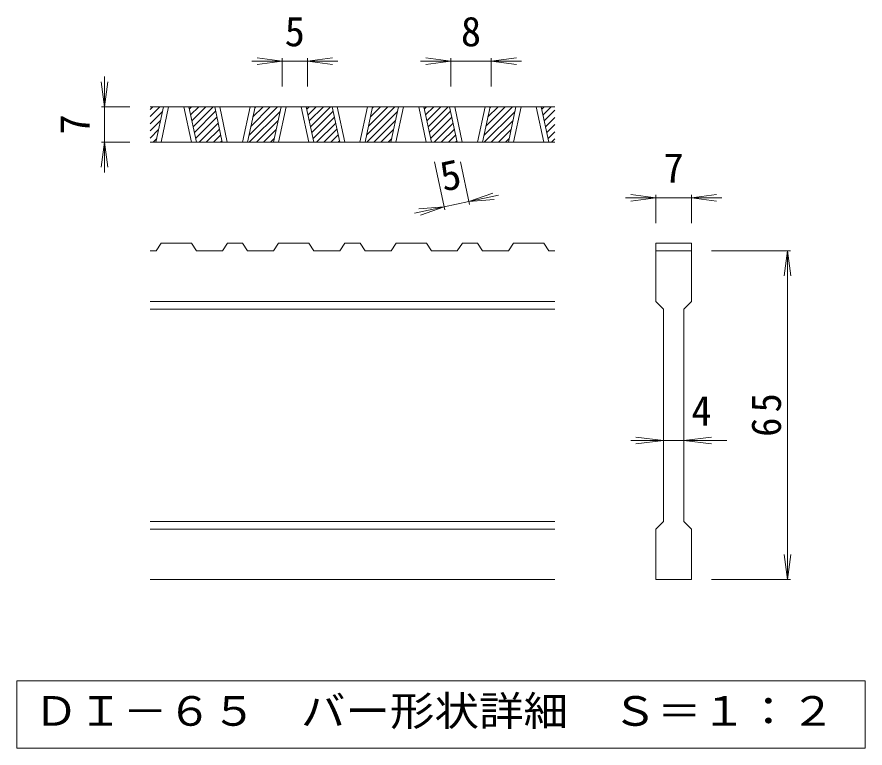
# Model space of a CAD drawing. Units: millimetres on the paper, enlarged 10 times, with parts at other scales. Extents: x -2167 to 2221, y -1941 to 1620.
# Drawn here: x -2167 to -1329, y -1552 to -829 of the extents above; entities that cross this region are included whole.
import ezdxf
from ezdxf.enums import TextEntityAlignment as Align

# ---------------------------------------------------------------- set-up
doc = ezdxf.new("R2010")
doc.units = ezdxf.units.MM
doc.header["$LTSCALE"] = 10
doc.layers.add('D-0', color=3, linetype='Continuous', lineweight=9)
doc.layers.add('D-4', color=7, linetype='Continuous', lineweight=9)
doc.styles.add('ＭＳ ゴシック', font='')
doc.styles.get('ＭＳ ゴシック').set_extended_font_data('MS Gothic')

msp = doc.modelspace()

# ---------------------------------------------------------------- linework, layer by layer
at = {"layer": 'D-0'}
for p, q in [((-1635.59, -917.77), (-2035.59, -917.77)), ((-2035.59, -920.41), (-2032.95, -917.77)), ((-2035.59, -927.48), (-2025.88, -917.77)), ((-2029.85, -952.77), (-2022.36, -917.77)), ((-2024.85, -952.77), (-2017.36, -917.77)), ((-2002.36, -917.77), (-1994.87, -952.77)), ((-1997.36, -917.77), (-1989.87, -952.77)), ((-1996.87, -920.05), (-1994.6, -917.77)), ((-1995.63, -925.88), (-1987.53, -917.77)), ((-1994.38, -931.7), (-1980.45, -917.77)), ((-1993.14, -937.53), (-1973.38, -917.77)), ((-1964.31, -952.77), (-1971.8, -917.77)), ((-1959.31, -952.77), (-1966.8, -917.77)), ((-1936.82, -917.77), (-1944.31, -952.77)), ((-1931.8, -917.77), (-1939.29, -952.77)), ((-1937.8, -945.83), (-1909.74, -917.77)), ((-1935.88, -936.83), (-1916.81, -917.77)), ((-1933.95, -927.84), (-1923.89, -917.77)), ((-1932.02, -918.84), (-1930.96, -917.77)), ((-1913.72, -952.77), (-1906.23, -917.77)), ((-1908.72, -952.77), (-1901.23, -917.77)), ((-1886.23, -917.77), (-1878.74, -952.77)), ((-1881.23, -917.77), (-1873.74, -952.77)), ((-1880.74, -920.05), (-1878.46, -917.77)), ((-1879.5, -925.88), (-1871.39, -917.77)), ((-1878.25, -931.7), (-1864.32, -917.77)), ((-1877, -937.53), (-1857.25, -917.77)), ((-1848.17, -952.77), (-1855.66, -917.77)), ((-1843.17, -952.77), (-1850.66, -917.77)), ((-1820.68, -917.77), (-1828.17, -952.77)), ((-1815.66, -917.77), (-1823.15, -952.77)), ((-1821.67, -945.83), (-1793.61, -917.77)), ((-1819.74, -936.83), (-1800.68, -917.77)), ((-1817.82, -927.84), (-1807.75, -917.77)), ((-1815.89, -918.84), (-1814.82, -917.77)), ((-1797.59, -952.77), (-1790.1, -917.77)), ((-1792.59, -952.77), (-1785.1, -917.77)), ((-1770.1, -917.77), (-1762.61, -952.77)), ((-1765.1, -917.77), (-1757.61, -952.77)), ((-1764.61, -920.05), (-1762.33, -917.77)), ((-1763.36, -925.88), (-1755.26, -917.77)), ((-1762.12, -931.7), (-1748.19, -917.77)), ((-1760.87, -937.53), (-1741.12, -917.77)), ((-1732.04, -952.77), (-1739.53, -917.77)), ((-1727.04, -952.77), (-1734.53, -917.77)), ((-1704.55, -917.77), (-1712.04, -952.77)), ((-1699.53, -917.77), (-1707.02, -952.77)), ((-1705.54, -945.83), (-1677.48, -917.77)), ((-1703.61, -936.83), (-1684.55, -917.77)), ((-1701.69, -927.84), (-1691.62, -917.77)), ((-1699.76, -918.84), (-1698.69, -917.77)), ((-1681.46, -952.77), (-1673.97, -917.77)), ((-1676.46, -952.77), (-1668.97, -917.77)), ((-1653.97, -917.77), (-1646.48, -952.77)), ((-1648.97, -917.77), (-1641.48, -952.77)), ((-1648.48, -920.05), (-1646.2, -917.77)), ((-1647.23, -925.88), (-1639.13, -917.77)), ((-1645.99, -931.7), (-1635.59, -921.3)), ((-2035.59, -934.56), (-2023.33, -922.3)), ((-1991.89, -943.35), (-1970.83, -922.29)), ((-1990.64, -949.17), (-1969.58, -928.11)), ((-1937.67, -952.77), (-1907.2, -922.3)), ((-1875.76, -943.35), (-1854.7, -922.29)), ((-1874.51, -949.17), (-1853.45, -928.11)), ((-1821.54, -952.77), (-1791.07, -922.3)), ((-1759.62, -943.35), (-1738.57, -922.29)), ((-1758.38, -949.17), (-1737.32, -928.11)), ((-1705.41, -952.77), (-1674.93, -922.3)), ((-1644.74, -937.53), (-1635.59, -928.37)), ((-2035.59, -941.63), (-2025.26, -931.3)), ((-1987.17, -952.77), (-1968.34, -933.94)), ((-1930.6, -952.77), (-1909.12, -931.3)), ((-1871.04, -952.77), (-1852.2, -933.94)), ((-1814.47, -952.77), (-1792.99, -931.3)), ((-1754.91, -952.77), (-1736.07, -933.94)), ((-1698.34, -952.77), (-1676.86, -931.3)), ((-1643.49, -943.35), (-1635.59, -935.44)), ((-2035.59, -948.7), (-2027.18, -940.29)), ((-1980.1, -952.77), (-1967.09, -939.76)), ((-1973.03, -952.77), (-1965.84, -945.59)), ((-1923.53, -952.77), (-1911.05, -940.29)), ((-1863.97, -952.77), (-1850.96, -939.76)), ((-1856.9, -952.77), (-1849.71, -945.59)), ((-1807.4, -952.77), (-1794.92, -940.29)), ((-1747.84, -952.77), (-1734.83, -939.76)), ((-1740.76, -952.77), (-1733.58, -945.59)), ((-1691.27, -952.77), (-1678.79, -940.29)), ((-1642.25, -949.17), (-1635.59, -942.52)), ((-1635.59, -952.77), (-2035.59, -952.77)), ((-2032.59, -952.77), (-2029.11, -949.29)), ((-1965.96, -952.77), (-1964.6, -951.41)), ((-1916.46, -952.77), (-1912.97, -949.29)), ((-1849.82, -952.77), (-1848.47, -951.41)), ((-1800.33, -952.77), (-1796.84, -949.29)), ((-1733.69, -952.77), (-1732.33, -951.41)), ((-1684.2, -952.77), (-1680.71, -949.29)), ((-1638.77, -952.77), (-1635.59, -949.59)), ((-2029.77, -1060.27), (-2024.77, -1052.77)), ((-1994.79, -1052.77), (-2024.77, -1052.77)), ((-1994.79, -1052.77), (-1989.79, -1060.27)), ((-1964.22, -1060.27), (-1959.22, -1052.77)), ((-1944.22, -1052.77), (-1959.22, -1052.77)), ((-1944.22, -1052.77), (-1939.2, -1060.27)), ((-1913.63, -1060.27), (-1908.63, -1052.77)), ((-1878.65, -1052.77), (-1908.63, -1052.77)), ((-1878.65, -1052.77), (-1873.65, -1060.27)), ((-1848.09, -1060.27), (-1843.09, -1052.77)), ((-1828.09, -1052.77), (-1843.09, -1052.77)), ((-1828.09, -1052.77), (-1823.07, -1060.27)), ((-1797.5, -1060.27), (-1792.5, -1052.77)), ((-1762.52, -1052.77), (-1792.5, -1052.77)), ((-1762.52, -1052.77), (-1757.52, -1060.27)), ((-1731.96, -1060.27), (-1726.96, -1052.77)), ((-1711.96, -1052.77), (-1726.96, -1052.77)), ((-1711.96, -1052.77), (-1706.94, -1060.27)), ((-1681.37, -1060.27), (-1676.37, -1052.77)), ((-1646.39, -1052.77), (-1676.37, -1052.77)), ((-1646.39, -1052.77), (-1641.39, -1060.27)), ((-1535.59, -1052.77), (-1535.59, -1060.27)), ((-2029.77, -1060.27), (-2035.59, -1060.27)), ((-1964.22, -1060.27), (-1989.79, -1060.27)), ((-1913.63, -1060.27), (-1939.2, -1060.27)), ((-1848.09, -1060.27), (-1873.65, -1060.27)), ((-1797.5, -1060.27), (-1823.07, -1060.27)), ((-1731.96, -1060.27), (-1757.52, -1060.27)), ((-1681.37, -1060.27), (-1706.94, -1060.27)), ((-1635.59, -1060.27), (-1641.39, -1060.27)), ((-1535.59, -1060.27), (-1500.59, -1060.27)), ((-1535.59, -1110.27), (-1535.59, -1060.27)), ((-1500.59, -1060.27), (-1500.59, -1110.27)), ((-1635.59, -1110.27), (-2035.59, -1110.27)), ((-1535.59, -1110.27), (-1528.09, -1117.77)), ((-1508.09, -1117.77), (-1500.59, -1110.27)), ((-1635.59, -1117.77), (-2035.59, -1117.77)), ((-1528.09, -1327.77), (-1528.09, -1117.77)), ((-1508.09, -1117.77), (-1508.09, -1327.77)), ((-1635.59, -1327.77), (-2035.59, -1327.77)), ((-1535.59, -1335.27), (-1528.09, -1327.77)), ((-1508.09, -1327.77), (-1500.59, -1335.27)), ((-1635.59, -1335.27), (-2035.59, -1335.27)), ((-1535.59, -1385.27), (-1535.59, -1335.27)), ((-1500.59, -1335.27), (-1500.59, -1385.27)), ((-1635.59, -1385.27), (-2035.59, -1385.27)), ((-1500.59, -1385.27), (-1535.59, -1385.27))]:
    msp.add_line(p, q, dxfattribs=at)
msp.add_lwpolyline([(-1535.59, -1052.77), (-1500.59, -1052.77), (-1500.59, -1060.27)], dxfattribs=at)
at = {"layer": 'D-0', "color": 7}
msp.add_lwpolyline([(-2167.24, -1485.27), (-2167.24, -1551.72), (-1328.93, -1551.72), (-1328.93, -1485.27)], close=True, dxfattribs=at)
at = {"layer": 'D-4'}
for p, q in [((-1905.09, -872.77), (-1929.87, -869.51)), ((-1905.09, -869.77), (-1905.09, -897.77)), ((-1880.09, -872.77), (-1855.3, -869.51)), ((-1880.09, -869.77), (-1880.09, -897.77)), ((-1738.39, -872.77), (-1763.18, -869.51)), ((-1738.39, -869.77), (-1738.39, -897.77)), ((-1698.39, -872.77), (-1673.6, -869.51)), ((-1698.39, -869.77), (-1698.39, -897.77)), ((-1905.09, -872.77), (-1935.09, -872.77)), ((-1905.09, -872.77), (-1929.87, -876.04)), ((-1880.09, -872.77), (-1905.09, -872.77)), ((-1880.09, -872.77), (-1855.3, -876.04)), ((-1880.09, -872.77), (-1850.09, -872.77)), ((-1738.39, -872.77), (-1768.39, -872.77)), ((-1738.39, -872.77), (-1763.18, -876.04)), ((-1698.39, -872.77), (-1738.39, -872.77)), ((-1698.39, -872.77), (-1673.6, -876.04)), ((-1698.39, -872.77), (-1668.39, -872.77)), ((-2080.59, -917.77), (-2080.59, -887.77)), ((-2080.59, -917.77), (-2083.85, -892.99)), ((-2080.59, -917.77), (-2077.32, -892.99)), ((-2083.59, -917.77), (-2055.59, -917.77)), ((-2080.59, -917.77), (-2080.59, -952.77)), ((-2080.59, -952.77), (-2083.85, -977.56)), ((-2083.59, -952.77), (-2055.59, -952.77)), ((-2080.59, -952.77), (-2077.32, -977.56)), ((-2080.59, -952.77), (-2080.59, -982.77)), ((-1744.29, -1019.61), (-1754.41, -972.33)), ((-1719.85, -1014.38), (-1728.85, -972.33)), ((-1720.47, -1011.44), (-1696.92, -1003.07)), ((-1720.47, -1011.44), (-1691.14, -1005.17)), ((-1535.59, -1007.77), (-1560.37, -1004.51)), ((-1535.59, -1004.77), (-1535.59, -1032.77)), ((-1500.59, -1007.77), (-1475.8, -1004.51)), ((-1500.59, -1004.77), (-1500.59, -1032.77)), ((-1720.47, -1011.44), (-1744.92, -1016.68)), ((-1720.47, -1011.44), (-1695.55, -1009.45)), ((-1535.59, -1007.77), (-1565.59, -1007.77)), ((-1535.59, -1007.77), (-1560.37, -1011.04)), ((-1500.59, -1007.77), (-1535.59, -1007.77)), ((-1500.59, -1007.77), (-1475.8, -1011.04)), ((-1500.59, -1007.77), (-1470.59, -1007.77)), ((-1744.92, -1016.68), (-1774.26, -1022.95)), ((-1744.92, -1016.68), (-1769.84, -1018.67)), ((-1744.92, -1016.68), (-1768.48, -1025.05)), ((-1402.59, -1060.27), (-1480.59, -1060.27)), ((-1405.59, -1060.27), (-1408.85, -1085.06)), ((-1405.59, -1060.27), (-1402.32, -1085.06)), ((-1405.59, -1385.27), (-1405.59, -1060.27)), ((-1528.09, -1247.77), (-1560.59, -1247.77)), ((-1528.09, -1247.77), (-1555.37, -1244.51)), ((-1528.09, -1247.77), (-1555.37, -1251.04)), ((-1508.09, -1247.77), (-1528.09, -1247.77)), ((-1508.09, -1247.77), (-1480.8, -1244.51)), ((-1508.09, -1247.77), (-1480.8, -1251.04)), ((-1508.09, -1247.77), (-1465.59, -1247.77)), ((-1405.59, -1385.27), (-1408.85, -1360.49)), ((-1405.59, -1385.27), (-1402.32, -1360.49)), ((-1402.59, -1385.27), (-1480.59, -1385.27))]:
    msp.add_line(p, q, dxfattribs=at)

# ---------------------------------------------------------------- texts
at = {"layer": 'D-0', "color": 2, "style": 'ＭＳ ゴシック', "width": 1.1}
msp.add_text('ＤＩ－６５\u3000バー形状詳細\u3000Ｓ＝１：２', height=29.33, dxfattribs=at).set_placement((-2150.59, -1538.5), align=Align.BOTTOM_LEFT)
at = {"layer": 'D-4', "color": 2, "style": 'ＭＳ ゴシック'}
for s, p in [('5', (-1902.59, -866.77)), ('8', (-1728.39, -866.77)), ('7', (-1528.09, -1001.77)), ('4', (-1500.59, -1241.77))]:
    msp.add_text(s, height=29.33, dxfattribs=at).set_placement(p, align=Align.BOTTOM_LEFT)
for s, rotation, p in [('7', 90, (-2086.59, -945.27)), ('5', 12.079, (-1743.73, -1010.29))]:
    msp.add_text(s, height=29.33, rotation=rotation, dxfattribs=at).set_placement(p, align=Align.BOTTOM_LEFT)
at = {"layer": 'D-4', "color": 2, "insert": (-1411.59, -1244.02), "char_height": 29.33, "attachment_point": 7, "rotation": 90, "style": 'ＭＳ ゴシック'}
msp.add_mtext('\\T1.27;\\W0.95;65', dxfattribs=at)

doc.saveas('drawing.dxf')
